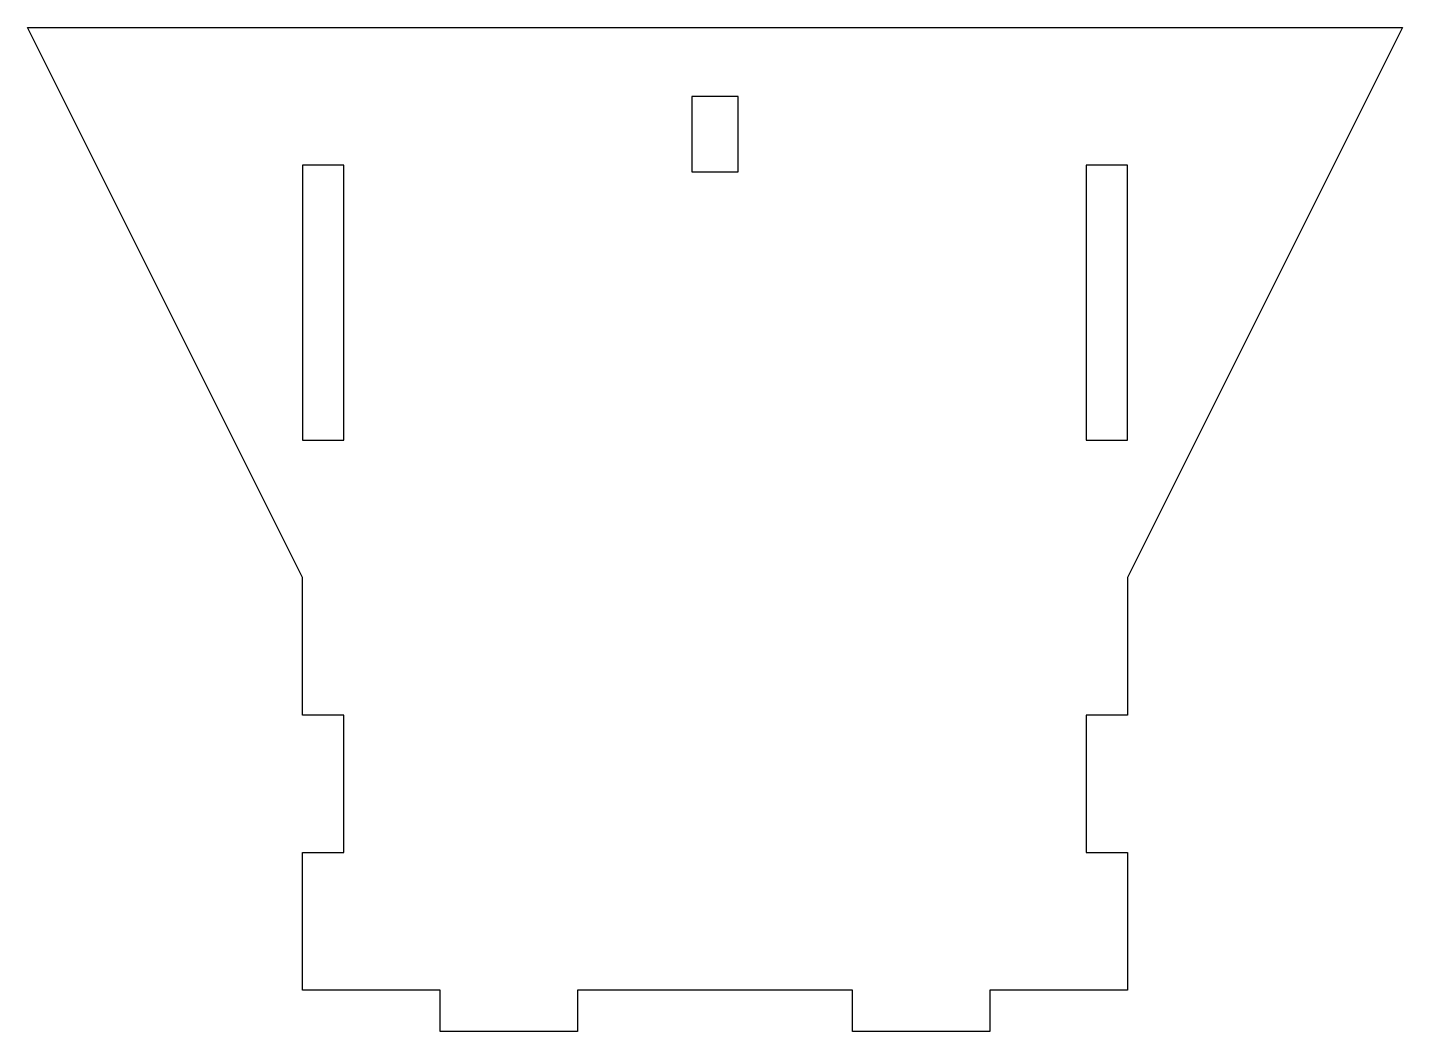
# Model space of a CAD drawing. Extents: x -50 to 50, y -37 to 37.
import ezdxf

# ---------------------------------------------------------------- set-up
doc = ezdxf.new("R2010")
doc.units = 0

msp = doc.modelspace()

# ---------------------------------------------------------------- linework, layer by layer
at = {"layer": '1', "color": 1}
for p, q in [((-50.004, 36.503), (-50, 36.505)), ((-50.004, 36.498), (-50.004, 36.503)), ((-30.005, -3.501), (-50.004, 36.498)), ((-50, 36.505), (-27.016, 36.505)), ((-27.016, 36.505), (50, 36.505)), ((50.004, 36.498), (30.005, -3.501)), ((50, 36.505), (50.004, 36.503)), ((50.004, 36.503), (50.004, 36.498)), ((1.695, 31.495), (-1.695, 31.495)), ((-1.695, 31.495), (-1.695, 26.495)), ((1.695, 26.005), (1.695, 31.495)), ((-27.005, 26.495), (-29.995, 26.495)), ((-29.995, 26.495), (-29.995, 6.505)), ((-27.005, 26.456), (-27.005, 26.495)), ((-27.005, 6.505), (-27.005, 26.456)), ((-1.695, 26.495), (-1.695, 26.005)), ((-1.695, 26.005), (1.695, 26.005)), ((27.044, 26.495), (27.005, 26.495)), ((27.005, 26.495), (27.005, 6.505)), ((29.995, 26.495), (27.044, 26.495)), ((29.995, 6.505), (29.995, 26.495)), ((-29.995, 6.505), (-27.005, 6.505)), ((27.005, 6.505), (29.995, 6.505)), ((-30.005, -13.5), (-30.005, -3.501)), ((30.005, -3.501), (30.005, -13.5)), ((-30.004, -13.504), (-30.005, -13.5)), ((-30, -13.505), (-30.004, -13.504)), ((-27.005, -13.505), (-30, -13.505)), ((-27.005, -23.495), (-27.005, -13.505)), ((30, -13.505), (27.005, -13.505)), ((27.005, -13.505), (27.005, -23.495)), ((30.004, -13.504), (30, -13.505)), ((30.005, -13.5), (30.004, -13.504)), ((-30.005, -23.5), (-30.004, -23.496)), ((-30.005, -33.5), (-30.005, -23.5)), ((-30.004, -23.496), (-30, -23.495)), ((-30, -23.495), (-27.005, -23.495)), ((27.005, -23.495), (30, -23.495)), ((30, -23.495), (30.004, -23.496)), ((30.004, -23.496), (30.005, -23.5)), ((30.005, -23.5), (30.005, -33.5)), ((-30.004, -33.504), (-30.005, -33.5)), ((-30, -33.505), (-30.004, -33.504)), ((-19.986, -33.505), (-30, -33.505)), ((-19.986, -36.5), (-19.986, -33.505)), ((9.995, -33.505), (-9.995, -33.505)), ((-9.995, -33.505), (-9.995, -36.5)), ((9.995, -36.5), (9.995, -33.505)), ((30, -33.505), (19.986, -33.505)), ((19.986, -33.505), (19.986, -36.5)), ((30.004, -33.504), (30, -33.505)), ((30.005, -33.5), (30.004, -33.504)), ((-19.985, -36.504), (-19.986, -36.5)), ((-19.981, -36.505), (-19.985, -36.504)), ((-10, -36.505), (-19.981, -36.505)), ((-9.996, -36.504), (-10, -36.505)), ((-9.995, -36.5), (-9.996, -36.504)), ((9.996, -36.504), (9.995, -36.5)), ((10, -36.505), (9.996, -36.504)), ((19.981, -36.505), (10, -36.505)), ((19.985, -36.504), (19.981, -36.505)), ((19.986, -36.5), (19.985, -36.504))]:
    msp.add_line(p, q, dxfattribs=at)

doc.saveas('drawing.dxf')
